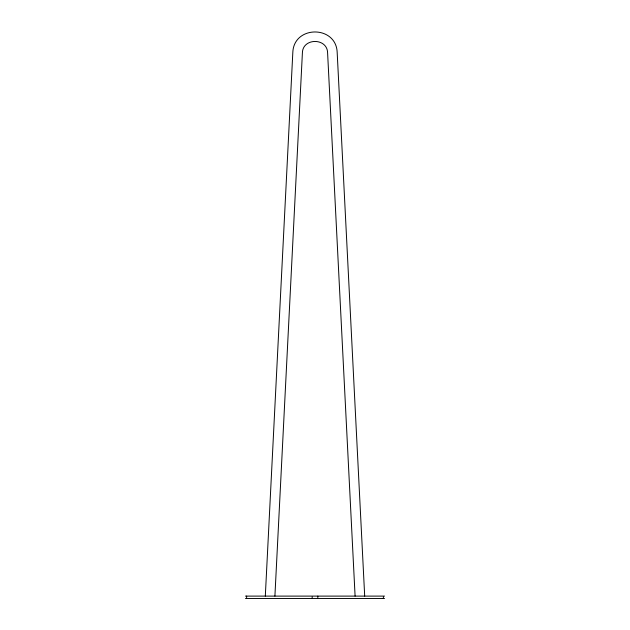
<?xml version="1.0" encoding="UTF-8"?>
<svg xmlns="http://www.w3.org/2000/svg" width="630" height="630" viewBox="0 0 630 630"><rect width="100%" height="100%" fill="white"/><g stroke="black" fill="none" stroke-linecap="round" stroke-linejoin="round"><path stroke-width="0.94" d="M265.309 596.106L292.816 52.558C293.682 25.113 336.318 25.113 337.184 52.558L364.691 596.106M274.908 596.106L302.392 53.038C302.479 37.611 327.521 37.611 327.608 53.038L355.092 596.106M245.456 596.106L384.544 596.106M245.456 598.5L384.544 598.5M383.371 596.901L383.371 598.5M317.827 596.106L317.827 597.705M312.173 596.901L312.173 598.5M246.629 596.106L246.629 597.705"/></g></svg>
